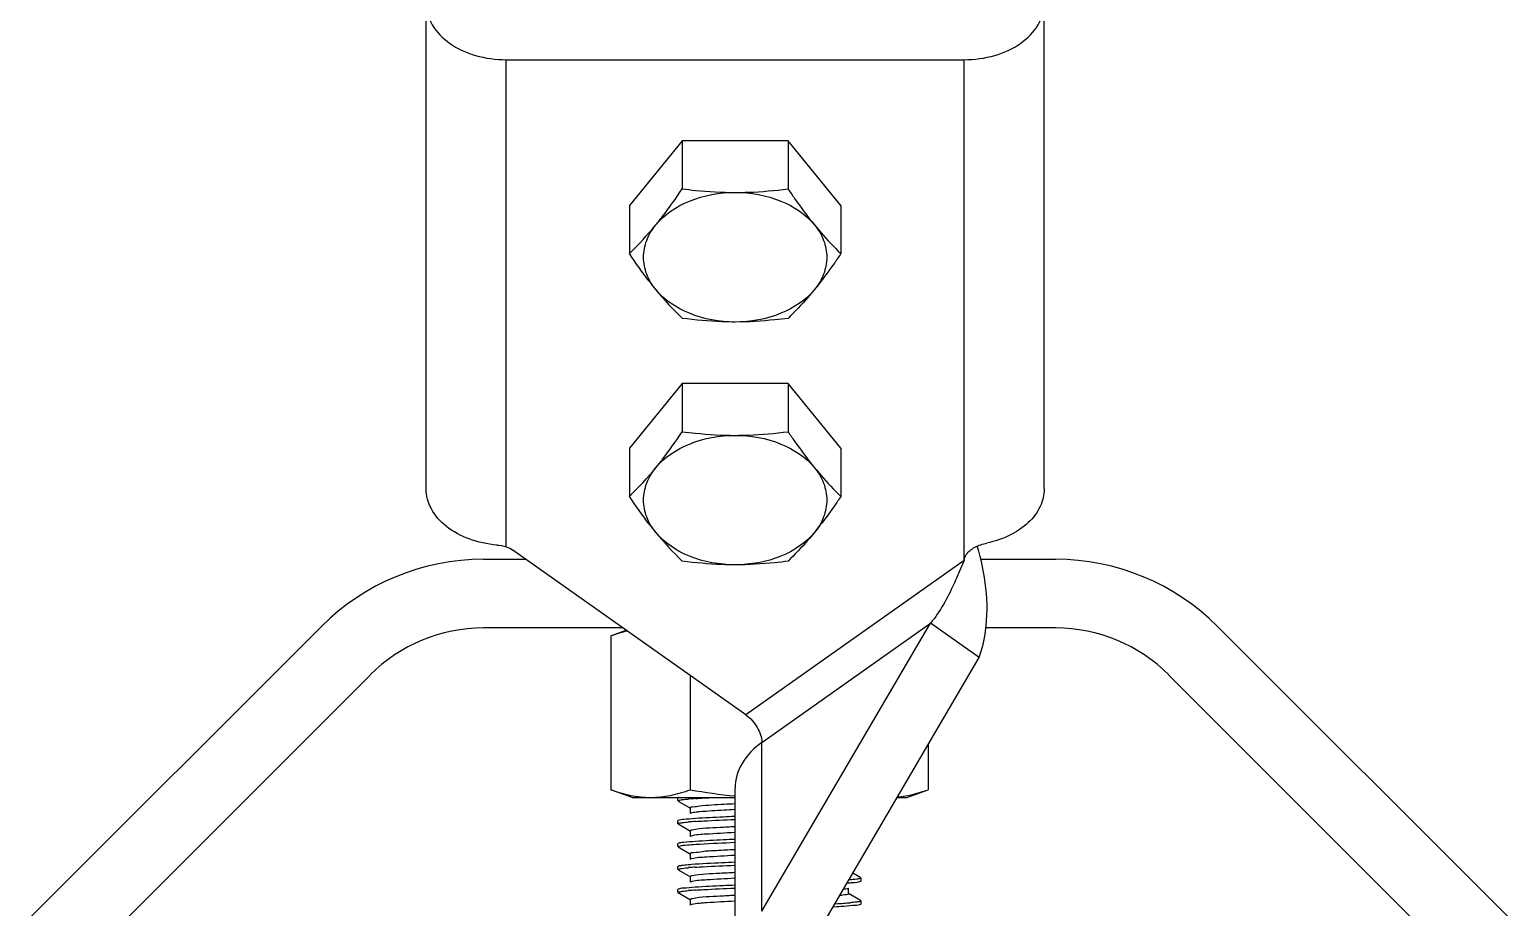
# Model space of a CAD drawing. Extents: x 27938 to 1507990, y 110129 to 923079.
# Drawn here: x 479800 to 481301, y 341964 to 342855 of the extents above; entities that cross this region are included whole.
import ezdxf

# ---------------------------------------------------------------- set-up
doc = ezdxf.new("R2010")
doc.units = 0
doc.header["$LTSCALE"] = 1000
doc.header["$MEASUREMENT"] = 0

msp = doc.modelspace()

# ---------------------------------------------------------------- linework, layer by layer
at = {"linetype": 'Continuous'}
for p, q in [((480202, 342388.7), (480202, 342957.5)), ((480829.3, 342388.7), (480829.3, 342957.5)), ((480283.3, 342329.8), (480283.3, 342824.1)), ((480283.3, 342824.1), (480748, 342824.1)), ((480748, 342316), (480748, 342824.1)), ((480462, 342741.9), (480408.3, 342676.2)), ((480462, 342741.9), (480462, 342693.1)), ((480569.3, 342741.9), (480462, 342741.9)), ((480622.9, 342676.2), (480569.3, 342741.9)), ((480569.3, 342741.9), (480569.3, 342693.1)), ((480408.3, 342676.2), (480408.3, 342627.3)), ((480622.9, 342676.2), (480622.9, 342627.3)), ((480462, 342495.5), (480408.3, 342429.8)), ((480462, 342495.5), (480462, 342446.6)), ((480569.3, 342495.5), (480462, 342495.5)), ((480622.9, 342429.8), (480569.3, 342495.5)), ((480569.3, 342495.5), (480569.3, 342446.6)), ((480408.3, 342429.8), (480408.3, 342380.9)), ((480622.9, 342429.8), (480622.9, 342380.9)), ((480260.1, 342317.1), (480303.3, 342317.1)), ((480526.4, 342159.3), (480290.1, 342326.4)), ((480748, 342316), (480526.4, 342159.3)), ((480748, 342316), (480742.9, 342304.4)), ((480764.8, 342317.1), (480840.9, 342317.1)), ((479799.6, 341952.8), (480095.8, 342249)), ((480401.9, 342247.4), (480260.1, 342247.4)), ((480389.5, 342239.5), (480405, 342245.2)), ((480389.5, 342239.5), (480389.5, 342083.3)), ((480542.8, 341960.2), (480713.9, 342252.3)), ((480542.8, 342131.3), (480713.9, 342252.3)), ((480763.2, 342217.4), (480713.9, 342252.3)), ((480840.9, 342247.4), (480769.7, 342247.4)), ((481005.2, 342249), (481301.4, 341952.8)), ((480592.1, 341925.3), (480763.2, 342217.4)), ((480145.1, 342199.7), (479848.9, 341903.5)), ((480470, 342199.2), (480470, 342083.3)), ((481252.1, 341903.5), (480955.9, 342199.7)), ((480542.8, 341960.2), (480542.8, 342131.3)), ((480711.4, 342129), (480711.4, 342083.3)), ((480411.1, 342075.5), (480389.5, 342083.3)), ((480411.1, 342075.5), (480515.6, 342075.5)), ((480457.8, 342075.2), (480457.6, 342074.9)), ((480457.6, 342072), (480457.6, 342074.9)), ((480457.6, 342072), (480457.6, 342074.9)), ((480515.6, 341477.8), (480515.6, 342084.8)), ((480680.1, 342075.5), (480689.9, 342075.5)), ((480689.9, 342075.5), (480711.4, 342083.3)), ((480457.8, 342071.8), (480470.4, 342064.5)), ((480470.1, 342064.8), (480470.1, 342059)), ((480457.8, 342052), (480457.6, 342051.7)), ((480457.6, 342048.8), (480457.6, 342051.7)), ((480457.6, 342048.8), (480457.6, 342051.7)), ((480457.8, 342048.5), (480470.4, 342041.2)), ((480457.8, 342028.7), (480457.6, 342028.5)), ((480457.6, 342025.6), (480457.6, 342028.5)), ((480457.6, 342025.6), (480457.6, 342028.5)), ((480470.1, 342041.5), (480470.1, 342035.7)), ((480457.8, 342025.3), (480470.4, 342018)), ((480470.1, 342018.3), (480470.1, 342012.5)), ((480457.8, 342005.5), (480457.6, 342005.2)), ((480457.6, 342002.3), (480457.6, 342005.2)), ((480457.6, 342002.3), (480457.6, 342005.2)), ((480457.8, 342002.1), (480470.4, 341994.8)), ((480643.2, 341993.9), (480635, 341998.6)), ((480457.8, 341982.3), (480457.6, 341982)), ((480470.1, 341995.1), (480470.1, 341989.3)), ((480630.8, 341977.7), (480630.8, 341983.5)), ((480643.2, 341990.5), (480643.4, 341990.7)), ((480643.4, 341990.7), (480643.4, 341993.6)), ((480643.4, 341990.7), (480643.4, 341993.6)), ((480457.6, 341979.1), (480457.6, 341982)), ((480457.6, 341979.1), (480457.6, 341982)), ((480457.8, 341978.9), (480470.4, 341971.6)), ((480470.1, 341971.8), (480470.1, 341966)), ((480641.1, 341971.9), (480630.6, 341977.9)), ((480643.2, 341970.6), (480641.1, 341971.9)), ((480643.2, 341967.2), (480643.4, 341967.5)), ((480643.4, 341967.5), (480643.4, 341970.4)), ((480643.4, 341967.5), (480643.4, 341970.4))]:
    msp.add_line(p, q, dxfattribs=at)
for centre, radius, start, end in [((480175.7, 342868.3), 334.9, 313.9914, 320.7735), ((480694.6, 342802.6), 334.9, 219.2265, 226.0086), ((480175.7, 342621.9), 334.9, 313.9914, 320.7735), ((480694.6, 342556.2), 334.9, 219.2265, 226.0086), ((480260.1, 342084.8), 232.3, 90, 135), ((480840.9, 342084.8), 232.3, 45, 90), ((480260.1, 342084.8), 162.6, 90, 135), ((480840.9, 342084.8), 162.6, 45, 90), ((480502, 341673.3), 401.9, 93.8134, 94.8058), ((480502.3, 341646.2), 405.8, 93.7866, 94.8061), ((480501.7, 341607.5), 398.1, 93.8422, 94.8039), ((480501.8, 341583), 399.3, 93.8324, 94.805), ((480572.7, 342756.6), 790.3, 273.2643, 273.8614), ((480599.2, 342366.7), 399.5, 273.8325, 274.8033), ((480569.7, 342800), 836.7, 273.1645, 273.8477)]:
    msp.add_arc(centre, radius, start, end, dxfattribs=at)
for points, knots in [([(480202, 342881.6), (480202, 342873.9), (480207, 342857.6), (480225.9, 342838.8), (480252.5, 342826.8), (480272.8, 342824.1), (480283.3, 342824.1)], [0, 0, 0, 0, 0.209473, 0.444657, 0.712023, 1, 1, 1, 1]), ([(480748, 342824.1), (480758.4, 342824.1), (480778.8, 342826.8), (480805.4, 342838.8), (480824.3, 342857.6), (480829.3, 342873.9), (480829.3, 342881.6)], [0, 0, 0, 0, 0.287977, 0.555343, 0.790527, 1, 1, 1, 1]), ([(480435.2, 342656.5), (480437.5, 342659.3), (480446.8, 342671.2), (480455.6, 342683.5), (480462, 342693.1)], [0, 0, 0, 0, 0.239452, 1, 1, 1, 1]), ([(480435.2, 342656.5), (480443.9, 342667.3), (480470, 342684.2), (480499.9, 342689.4), (480515.6, 342689.4)], [0, 0, 0, 0, 0.468341, 1, 1, 1, 1]), ([(480462, 342693.1), (480466.4, 342692.5), (480484.2, 342690.4), (480502.2, 342689.4), (480515.6, 342689.4)], [0, 0, 0, 0, 0.249182, 1, 1, 1, 1]), ([(480515.6, 342689.4), (480520.1, 342689.4), (480538.1, 342689.7), (480556, 342691.3), (480569.3, 342693.1)], [0, 0, 0, 0, 0.250767, 1, 1, 1, 1]), ([(480515.6, 342689.4), (480531.4, 342689.4), (480561.3, 342684.2), (480587.3, 342667.3), (480596.1, 342656.5)], [0, 0, 0, 0, 0.531659, 1, 1, 1, 1]), ([(480569.3, 342693.1), (480571.5, 342689.8), (480580, 342677.3), (480589, 342665.2), (480596.1, 342656.5)], [0, 0, 0, 0, 0.259411, 1, 1, 1, 1]), ([(480435.2, 342590.8), (480431.3, 342595.5), (480425, 342605.9), (480421.6, 342623.6), (480425, 342641.4), (480431.3, 342651.8), (480435.2, 342656.5)], [0, 0, 0, 0, 0.257487, 0.5, 0.742513, 1, 1, 1, 1]), ([(480596.1, 342656.5), (480598.3, 342653.8), (480606.8, 342643.7), (480616, 342634.1), (480622.9, 342627.3)], [0, 0, 0, 0, 0.264209, 1, 1, 1, 1]), ([(480596.1, 342656.5), (480600, 342651.8), (480606.3, 342641.4), (480609.7, 342623.6), (480606.3, 342605.9), (480600, 342595.5), (480596.1, 342590.8)], [0, 0, 0, 0, 0.257487, 0.5, 0.742513, 1, 1, 1, 1]), ([(480435.2, 342590.8), (480432.9, 342593.6), (480423.5, 342605.4), (480414.8, 342617.8), (480408.3, 342627.3)], [0, 0, 0, 0, 0.239452, 1, 1, 1, 1]), ([(480622.9, 342627.3), (480620.8, 342624.1), (480612.2, 342611.6), (480603.2, 342599.5), (480596.1, 342590.8)], [0, 0, 0, 0, 0.259411, 1, 1, 1, 1]), ([(480515.6, 342557.9), (480499.9, 342557.9), (480470, 342563.1), (480443.9, 342580), (480435.2, 342590.8)], [0, 0, 0, 0, 0.531659, 1, 1, 1, 1]), ([(480596.1, 342590.8), (480587.3, 342580), (480561.3, 342563.1), (480531.4, 342557.9), (480515.6, 342557.9)], [0, 0, 0, 0, 0.468341, 1, 1, 1, 1]), ([(480596.1, 342590.8), (480593.9, 342588.1), (480585.4, 342578), (480576.3, 342568.4), (480569.3, 342561.6)], [0, 0, 0, 0, 0.264209, 1, 1, 1, 1]), ([(480515.6, 342557.9), (480511.1, 342557.9), (480493.2, 342558.3), (480475.3, 342559.9), (480462, 342561.6)], [0, 0, 0, 0, 0.250767, 1, 1, 1, 1]), ([(480569.3, 342561.6), (480564.9, 342561.1), (480547.1, 342559), (480529.1, 342557.9), (480515.6, 342557.9)], [0, 0, 0, 0, 0.249182, 1, 1, 1, 1]), ([(480435.2, 342410.1), (480437.5, 342412.9), (480446.8, 342424.7), (480455.6, 342437.1), (480462, 342446.6)], [0, 0, 0, 0, 0.239452, 1, 1, 1, 1]), ([(480435.2, 342410.1), (480443.9, 342420.8), (480470, 342437.8), (480499.9, 342442.9), (480515.6, 342442.9)], [0, 0, 0, 0, 0.468341, 1, 1, 1, 1]), ([(480462, 342446.6), (480466.4, 342446.1), (480484.2, 342444), (480502.2, 342442.9), (480515.6, 342442.9)], [0, 0, 0, 0, 0.249182, 1, 1, 1, 1]), ([(480515.6, 342442.9), (480520.1, 342442.9), (480538.1, 342443.3), (480556, 342444.9), (480569.3, 342446.6)], [0, 0, 0, 0, 0.250767, 1, 1, 1, 1]), ([(480515.6, 342442.9), (480531.4, 342442.9), (480561.3, 342437.8), (480587.3, 342420.8), (480596.1, 342410.1)], [0, 0, 0, 0, 0.531659, 1, 1, 1, 1]), ([(480569.3, 342446.6), (480571.5, 342443.4), (480580, 342430.9), (480589, 342418.8), (480596.1, 342410.1)], [0, 0, 0, 0, 0.259411, 1, 1, 1, 1]), ([(480435.2, 342344.4), (480431.3, 342349.1), (480425, 342359.5), (480421.6, 342377.2), (480425, 342395), (480431.3, 342405.3), (480435.2, 342410.1)], [0, 0, 0, 0, 0.257487, 0.5, 0.742513, 1, 1, 1, 1]), ([(480596.1, 342410.1), (480598.3, 342407.4), (480606.8, 342397.3), (480616, 342387.7), (480622.9, 342380.9)], [0, 0, 0, 0, 0.264209, 1, 1, 1, 1]), ([(480596.1, 342410.1), (480600, 342405.3), (480606.3, 342395), (480609.7, 342377.2), (480606.3, 342359.5), (480600, 342349.1), (480596.1, 342344.4)], [0, 0, 0, 0, 0.257487, 0.5, 0.742513, 1, 1, 1, 1]), ([(480273.7, 342331.6), (480264.2, 342332.4), (480245.9, 342336.3), (480222.5, 342348.7), (480206.2, 342366.7), (480202, 342381.7), (480202, 342388.7)], [0, 0, 0, 0, 0.28821, 0.553531, 0.788229, 1, 1, 1, 1]), ([(480829.3, 342388.7), (480829.3, 342382.5), (480826.1, 342369.5), (480813.3, 342352.9), (480794.3, 342340.3), (480779.2, 342335.3), (480771.1, 342333.6)], [0, 0, 0, 0, 0.215862, 0.450689, 0.713102, 1, 1, 1, 1]), ([(480435.2, 342344.4), (480432.9, 342347.2), (480423.5, 342359), (480414.8, 342371.4), (480408.3, 342380.9)], [0, 0, 0, 0, 0.239452, 1, 1, 1, 1]), ([(480622.9, 342380.9), (480620.8, 342377.7), (480612.2, 342365.2), (480603.2, 342353), (480596.1, 342344.4)], [0, 0, 0, 0, 0.259411, 1, 1, 1, 1]), ([(480515.6, 342311.5), (480499.9, 342311.5), (480470, 342316.7), (480443.9, 342333.6), (480435.2, 342344.4)], [0, 0, 0, 0, 0.531659, 1, 1, 1, 1]), ([(480596.1, 342344.4), (480587.3, 342333.6), (480561.3, 342316.7), (480531.4, 342311.5), (480515.6, 342311.5)], [0, 0, 0, 0, 0.468341, 1, 1, 1, 1]), ([(480596.1, 342344.4), (480593.9, 342341.7), (480585.4, 342331.6), (480576.3, 342322), (480569.3, 342315.2)], [0, 0, 0, 0, 0.264209, 1, 1, 1, 1]), ([(480748, 342316), (480748.2, 342318.1), (480750.5, 342323.9), (480759.2, 342330.2), (480766.9, 342332.7), (480771.1, 342333.6)], [0, 0, 0, 0, 0.208141, 0.577605, 1, 1, 1, 1]), ([(480763.2, 342217.4), (480766.4, 342226.1), (480775, 342263.5), (480769.7, 342302.9), (480761.4, 342330.5)], [0, 0, 0, 0, 0.242556, 1, 1, 1, 1]), ([(480515.6, 342311.5), (480511.1, 342311.5), (480493.2, 342311.9), (480475.3, 342313.5), (480462, 342315.2)], [0, 0, 0, 0, 0.250767, 1, 1, 1, 1]), ([(480569.3, 342315.2), (480564.9, 342314.6), (480547.1, 342312.6), (480529.1, 342311.5), (480515.6, 342311.5)], [0, 0, 0, 0, 0.249182, 1, 1, 1, 1]), ([(480742.9, 342304.4), (480741.1, 342300.2), (480733.4, 342281.9), (480723.6, 342264.1), (480713.9, 342252.3)], [0, 0, 0, 0, 0.231709, 1, 1, 1, 1]), ([(480389.5, 342239.5), (480390.9, 342240), (480396.3, 342241.9), (480401.8, 342243.5), (480406, 342244.5)], [0, 0, 0, 0, 0.252515, 1, 1, 1, 1]), ([(480526.4, 342159.3), (480531.2, 342156), (480538.5, 342147.3), (480542.8, 342136.6), (480542.8, 342131.3)], [0, 0, 0, 0, 0.525314, 1, 1, 1, 1]), ([(480542.8, 342131.3), (480534.9, 342125.7), (480521.3, 342112.2), (480515.6, 342093.5), (480515.6, 342084.8)], [0, 0, 0, 0, 0.528923, 1, 1, 1, 1]), ([(480389.5, 342083.3), (480396.1, 342080.9), (480409.3, 342077), (480423, 342075.5), (480429.8, 342075.5)], [0, 0, 0, 0, 0.506411, 1, 1, 1, 1]), ([(480429.8, 342075.5), (480436.5, 342075.5), (480450.3, 342077), (480463.5, 342080.9), (480470, 342083.3)], [0, 0, 0, 0, 0.493589, 1, 1, 1, 1]), ([(480457.6, 342072), (480457.6, 342072.5), (480459.8, 342072.7), (480460.9, 342073), (480462, 342073.2)], [0, 0, 0, 0, 0.271556, 1, 1, 1, 1]), ([(480458.5, 342075.5), (480458.4, 342075.4), (480458.1, 342075.3), (480457.9, 342075.2), (480457.8, 342075.2)], [0, 0, 0, 0, 0.575094, 1, 1, 1, 1]), ([(480475.3, 342074.4), (480476.7, 342074.5), (480483.2, 342074.9), (480489.7, 342075.2), (480494.8, 342075.5)], [0, 0, 0, 0, 0.220803, 1, 1, 1, 1]), ([(480680.3, 342075.9), (480683, 342076.1), (480693.5, 342077.6), (480703.9, 342080.6), (480711.4, 342083.3)], [0, 0, 0, 0, 0.246296, 1, 1, 1, 1]), ([(480479.5, 342066.6), (480477.2, 342066.3), (480475, 342065.6), (480470.1, 342065.6), (480470.1, 342064.8)], [0, 0, 0, 0, 0.734942, 1, 1, 1, 1]), ([(480479.5, 342060.8), (480478.4, 342060.7), (480475.4, 342060.2), (480472.1, 342060.2), (480470.4, 342059.3)], [0, 0, 0, 0, 0.376921, 1, 1, 1, 1]), ([(480515.3, 342068.9), (480511.7, 342068.7), (480499.7, 342068.1), (480487.8, 342067.4), (480479.5, 342066.6)], [0, 0, 0, 0, 0.30396, 1, 1, 1, 1]), ([(480515.3, 342063.1), (480511.7, 342062.9), (480499.7, 342062.3), (480487.8, 342061.6), (480479.5, 342060.8)], [0, 0, 0, 0, 0.30396, 1, 1, 1, 1]), ([(480457.6, 342048.8), (480457.6, 342049.2), (480459.8, 342049.5), (480460.9, 342049.8), (480462.1, 342050)], [0, 0, 0, 0, 0.271401, 1, 1, 1, 1]), ([(480475.3, 342054), (480471.2, 342053.8), (480465.5, 342053), (480459.4, 342052.9), (480457.8, 342052)], [0, 0, 0, 0, 0.690495, 1, 1, 1, 1]), ([(480472.1, 342042.4), (480471.6, 342042.3), (480471, 342042.1), (480470.1, 342041.8), (480470.1, 342041.5)], [0, 0, 0, 0, 0.704936, 1, 1, 1, 1]), ([(480515.2, 342045.7), (480510.2, 342045.4), (480495.8, 342044.5), (480481.3, 342044.3), (480472.1, 342042.4)], [0, 0, 0, 0, 0.350691, 1, 1, 1, 1]), ([(480515.3, 342056.1), (480511.4, 342055.9), (480498.1, 342055.3), (480484.8, 342054.7), (480475.3, 342054)], [0, 0, 0, 0, 0.288536, 1, 1, 1, 1]), ([(480475.5, 342051.1), (480478.3, 342051.3), (480491.5, 342052.1), (480504.8, 342052.7), (480515.3, 342053.2)], [0, 0, 0, 0, 0.207236, 1, 1, 1, 1]), ([(480475.5, 342030.8), (480471.4, 342030.5), (480465.7, 342029.7), (480459.4, 342029.6), (480457.8, 342028.7)], [0, 0, 0, 0, 0.690745, 1, 1, 1, 1]), ([(480461.1, 342026.6), (480461.7, 342026.7), (480465.1, 342027.1), (480468.5, 342027.4), (480471.3, 342027.6)], [0, 0, 0, 0, 0.19121, 1, 1, 1, 1]), ([(480471.2, 342036.3), (480471, 342036.3), (480470.8, 342036.2), (480470.5, 342036.1), (480470.4, 342036)], [0, 0, 0, 0, 0.573187, 1, 1, 1, 1]), ([(480515.2, 342039.9), (480505.5, 342039.4), (480490.9, 342038.2), (480475.9, 342037.7), (480471.2, 342036.3)], [0, 0, 0, 0, 0.662973, 1, 1, 1, 1]), ([(480471.3, 342027.6), (480474.2, 342027.8), (480488.8, 342028.8), (480503.5, 342029.4), (480515.3, 342029.9)], [0, 0, 0, 0, 0.196383, 1, 1, 1, 1]), ([(480515.3, 342032.8), (480511.5, 342032.7), (480498.2, 342032.1), (480484.9, 342031.4), (480475.5, 342030.8)], [0, 0, 0, 0, 0.288055, 1, 1, 1, 1]), ([(480457.6, 342025.6), (480457.6, 342025.9), (480459.3, 342026.2), (480460.2, 342026.5), (480461.1, 342026.6)], [0, 0, 0, 0, 0.275887, 1, 1, 1, 1]), ([(480515.2, 342022.4), (480509, 342022.1), (480498.4, 342021.4), (480483.3, 342020.9), (480476.4, 342019.1), (480470.1, 342019.4), (480470.1, 342018.3)], [0, 0, 0, 0, 0.409, 0.726331, 0.927829, 1, 1, 1, 1]), ([(480471.4, 342013.2), (480471.2, 342013.1), (480470.9, 342013), (480470.5, 342012.9), (480470.4, 342012.8)], [0, 0, 0, 0, 0.585747, 1, 1, 1, 1]), ([(480515.2, 342016.6), (480505.6, 342016.1), (480491.1, 342015), (480476.3, 342014.4), (480471.4, 342013.2)], [0, 0, 0, 0, 0.656169, 1, 1, 1, 1]), ([(480457.6, 342002.3), (480457.6, 342002.8), (480459.8, 342003), (480460.9, 342003.3), (480462, 342003.5)], [0, 0, 0, 0, 0.271616, 1, 1, 1, 1]), ([(480461.1, 342006.3), (480460.4, 342006.2), (480459.3, 342006), (480458.1, 342005.7), (480457.8, 342005.5)], [0, 0, 0, 0, 0.640091, 1, 1, 1, 1]), ([(480471.3, 342007.3), (480470.2, 342007.2), (480466.8, 342006.9), (480463.4, 342006.6), (480461.1, 342006.3)], [0, 0, 0, 0, 0.30771, 1, 1, 1, 1]), ([(480515.3, 342009.6), (480511, 342009.4), (480496.3, 342008.8), (480481.6, 342008.1), (480471.3, 342007.3)], [0, 0, 0, 0, 0.297382, 1, 1, 1, 1]), ([(480515.1, 341999.2), (480510.1, 341998.9), (480495.8, 341998), (480481.3, 341997.8), (480472.2, 341995.9)], [0, 0, 0, 0, 0.349431, 1, 1, 1, 1]), ([(480475, 342004.6), (480477.8, 342004.8), (480491.2, 342005.6), (480504.7, 342006.3), (480515.3, 342006.7)], [0, 0, 0, 0, 0.206065, 1, 1, 1, 1]), ([(480475, 341984.3), (480471, 341984), (480465.4, 341983.3), (480459.3, 341983.2), (480457.8, 341982.3)], [0, 0, 0, 0, 0.690212, 1, 1, 1, 1]), ([(480472.2, 341995.9), (480471.7, 341995.8), (480471.1, 341995.7), (480470.1, 341995.3), (480470.1, 341995.1)], [0, 0, 0, 0, 0.706178, 1, 1, 1, 1]), ([(480471.8, 341990), (480471.5, 341989.9), (480471, 341989.8), (480470.6, 341989.7), (480470.4, 341989.6)], [0, 0, 0, 0, 0.596703, 1, 1, 1, 1]), ([(480515.1, 341993.4), (480505.7, 341992.9), (480491.3, 341991.9), (480476.7, 341991.2), (480471.8, 341990)], [0, 0, 0, 0, 0.649558, 1, 1, 1, 1]), ([(480515.3, 341986.4), (480511.4, 341986.2), (480498, 341985.6), (480484.6, 341985), (480475, 341984.3)], [0, 0, 0, 0, 0.289063, 1, 1, 1, 1]), ([(480475.1, 341981.4), (480477.9, 341981.6), (480491.3, 341982.4), (480504.7, 341983), (480515.3, 341983.5)], [0, 0, 0, 0, 0.206277, 1, 1, 1, 1]), ([(480630.6, 341983.2), (480630.2, 341982.9), (480628.8, 341982.6), (480627.5, 341982.4), (480626.6, 341982.3)], [0, 0, 0, 0, 0.35782, 1, 1, 1, 1]), ([(480630, 341988.7), (480631.7, 341988.8), (480636, 341989.4), (480640.8, 341989.1), (480643.2, 341990.5)], [0, 0, 0, 0, 0.387145, 1, 1, 1, 1]), ([(480643.4, 341993.6), (480643.4, 341993.2), (480641.2, 341992.9), (480640.1, 341992.6), (480639, 341992.5)], [0, 0, 0, 0, 0.271584, 1, 1, 1, 1]), ([(480457.6, 341979.1), (480457.6, 341979.5), (480459.8, 341979.8), (480460.9, 341980.1), (480462, 341980.3)], [0, 0, 0, 0, 0.271628, 1, 1, 1, 1]), ([(480472.3, 341972.7), (480471.7, 341972.6), (480471.1, 341972.4), (480470.1, 341972.1), (480470.1, 341971.8)], [0, 0, 0, 0, 0.707247, 1, 1, 1, 1]), ([(480515.1, 341970.2), (480505.7, 341969.7), (480491.3, 341968.7), (480476.7, 341967.9), (480471.8, 341966.8)], [0, 0, 0, 0, 0.649158, 1, 1, 1, 1]), ([(480515.1, 341976), (480510.1, 341975.7), (480495.9, 341974.8), (480481.4, 341974.5), (480472.3, 341972.7)], [0, 0, 0, 0, 0.348434, 1, 1, 1, 1]), ([(480630.8, 341977.7), (480630.8, 341976.8), (480626.2, 341976.8), (480624.1, 341976.1), (480621.8, 341975.9)], [0, 0, 0, 0, 0.265324, 1, 1, 1, 1]), ([(480625.9, 341965.2), (480629.9, 341965.5), (480635.5, 341966.2), (480641.6, 341966.3), (480643.2, 341967.2)], [0, 0, 0, 0, 0.690319, 1, 1, 1, 1]), ([(480643.4, 341970.4), (480643.4, 341970), (480641.2, 341969.7), (480640.1, 341969.4), (480638.9, 341969.2)], [0, 0, 0, 0, 0.271518, 1, 1, 1, 1]), ([(480471.8, 341966.8), (480471.5, 341966.7), (480471, 341966.6), (480470.6, 341966.4), (480470.4, 341966.3)], [0, 0, 0, 0, 0.597162, 1, 1, 1, 1])]:
    msp.add_open_spline(points, degree=3, knots=knots, dxfattribs=at)
for points in [[(480273.7, 342331.6), (480277, 342331.4), (480280.2, 342330.8), (480283.3, 342329.8)], [(480283.3, 342329.8), (480285.7, 342329), (480288.1, 342327.9), (480290.1, 342326.4)], [(480462, 342073.2), (480464.1, 342073.5), (480466.2, 342073.7), (480468.3, 342073.8)], [(480470, 342083.3), (480485.1, 342080.6), (480500.3, 342078.4), (480515.6, 342077)], [(480462.1, 342050), (480464.1, 342050.2), (480466.2, 342050.4), (480468.3, 342050.6)], [(480462, 342003.5), (480464.1, 342003.8), (480466.2, 342004), (480468.4, 342004.1)], [(480639, 341992.5), (480636.6, 341992.2), (480634.3, 341992), (480632, 341991.8)], [(480462, 341980.3), (480464.1, 341980.5), (480466.2, 341980.7), (480468.3, 341980.9)], [(480638.9, 341969.2), (480636.8, 341969), (480634.7, 341968.8), (480632.6, 341968.6)]]:
    msp.add_open_spline(points, degree=3, dxfattribs=at)

doc.saveas('drawing.dxf')
